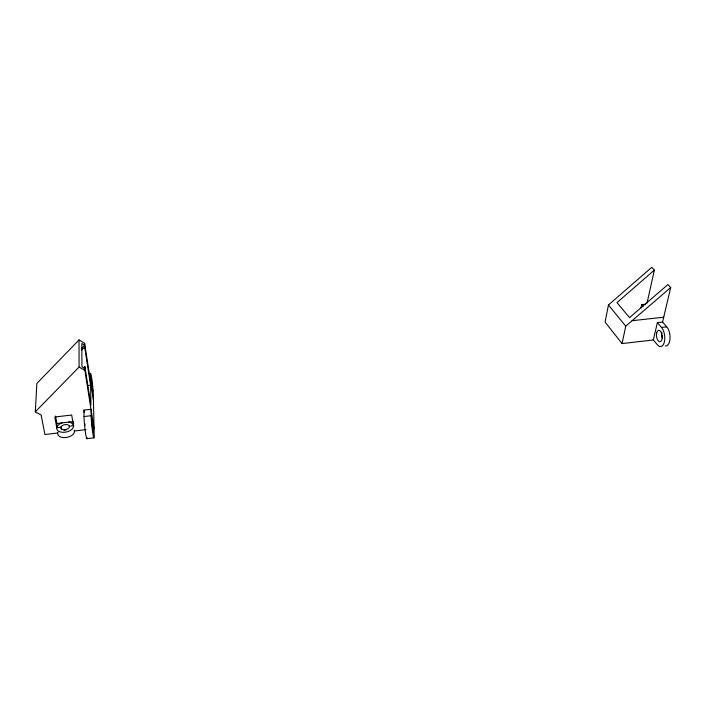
<?xml version="1.0" encoding="UTF-8"?>
<svg xmlns="http://www.w3.org/2000/svg" width="706" height="706" viewBox="0 0 706 706"><rect width="100%" height="100%" fill="white"/><g stroke="black" fill="none" stroke-linecap="round" stroke-linejoin="round"><path stroke-width="1.06" d="M69.303 426.221L73.521 425.718L73.539 422.585M57.751 432.999L44.928 434.552L41.151 415.093L35.3 411.836L36.871 383.455L79.019 339.913L84.614 343.337L84.658 347.087L90.58 385.255L90.933 405.173L84.861 366.485L83.458 367.914M94.057 428.63L84.905 370.5L84.861 366.485M62.031 422.903L61.007 423.273A8.578 4.995 -10.9 0 0 56.992 426.803L56.665 428.145A8.578 4.995 -10.9 0 0 65.058 432.231A8.578 4.995 -10.9 0 0 73.618 426.124L73.336 424.853A8.578 4.995 -10.9 0 0 69.435 422.276L69.347 422.038M61.404 429.319L61.016 427.209L56.771 427.712L56.886 423.512L55.509 416.046M647.058 303.024L654.365 270.124L651.735 267.318L608.448 304.983L605.077 322.095L622.057 343.575L653.332 339.965L657.41 344.81A10.475 5.18 82.9 0 0 664.39 341.889A10.475 5.18 82.9 0 0 661.504 327.416L657.357 322.633L662.581 322.051L666.755 326.825A10.466 5.233 82.9 0 1 670.02 338.845A10.466 5.233 82.9 0 1 665.334 345.94M622.057 343.575L625.737 326.163L670.7 287.554L667.911 284.58L629.514 317.629L616.991 302.592L654.365 270.124M641.022 307.834L641.719 304.63L645.805 304.198M653.332 339.965L657.357 322.633M662.581 322.051L670.7 287.554M57.963 432.09L57.645 433.44A8.543 5.013 -11 0 0 66.011 437.535A8.543 5.013 -11 0 0 74.518 431.401L74.245 430.13M81.587 348.349L84.605 345.243L81.817 343.513L81.967 366.785L84.852 368.523M81.622 350.202L84.658 347.087M35.3 411.836L79.09 367.049L79.019 339.913M86.785 438.682L93.872 437.817M74.43 430.995L86.044 429.592M56.886 423.512L73.548 421.535M84.005 416.549L91.127 415.71L91.012 409.286L83.952 410.107L84.005 416.549A12.479 0.918 84 0 0 85.47 432.734A12.479 0.918 84 0 0 87.156 437.667M661.504 327.416L666.755 326.825M632.082 320.709L663.711 317.223M87.65 385.582L90.58 385.255M68.429 422.144L69.435 422.276M79.09 367.049L84.905 370.5M641.719 304.63L643.166 306.289M608.448 304.983L625.737 326.163M56.771 427.712L54.803 417.017L71.685 415.04L73.521 425.718M83.952 410.107L84.305 412.26M84.614 343.337L93.448 400.399M90.509 381.399L90.403 375.68A11.79 0.741 83.8 0 1 91.727 378.301A11.79 0.741 83.8 0 1 93.324 394.619L94.198 435.125A12.452 0.83 84 0 1 92.813 433.193A12.452 0.83 84 0 1 91.127 415.71M85.011 425.383A6.857 0.503 84 0 1 84.87 423.644M662.228 337.998A5.754 2.877 82.9 0 1 661.866 332.314M64.025 430.475A4.271 2.506 -11 0 1 66.135 429.883M92.671 390.4L92.601 391.618L91.136 378.795L92.671 390.4M61.078 426.971L60.919 427.642A4.289 2.497 -10.9 0 0 65.111 429.672A4.289 2.497 -10.9 0 0 69.391 426.627L69.25 425.992A4.289 2.497 -10.9 0 0 65.19 424.615A4.289 2.497 -10.9 0 0 61.078 426.971M91.877 421.297A6.848 0.459 84 0 0 93.324 432.09A6.848 0.459 84 0 0 92.795 422.576A6.848 0.459 84 0 0 91.877 421.297M656.668 332.87A5.763 2.85 82.9 0 0 659.704 341.757A5.763 2.85 82.9 0 0 661.681 333.506A5.763 2.85 82.9 0 0 656.668 332.87"/></g></svg>
